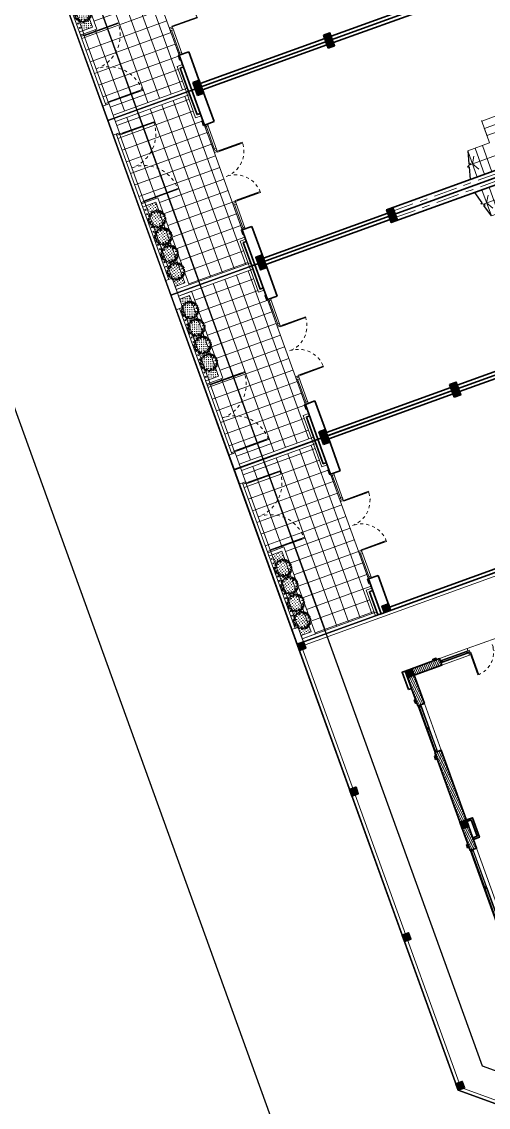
# Model space of a CAD drawing. Header units: millimetres. Extents: x 567980 to 569372, y 2065777 to 2066674.
# Drawn here: x 568686.57 to 568701.67, y 2066227.02 to 2066262.11 of the extents above; entities that cross this region are included whole.
import ezdxf

# ---------------------------------------------------------------- set-up
doc = ezdxf.new("R2010")
doc.units = ezdxf.units.MM
doc.linetypes.add('CENTER', pattern=[3, 1.5, -0.5, 0.5, -0.5])
doc.linetypes.add('HIDDEN2', pattern=[0.1875, 0.125, -0.0625])
for name, color, linetype, lineweight in [('A-CAY', 76, 'Continuous', 13), ('A-COT VACH', 2, 'Continuous', 35), ('A-CUA', 25, 'Continuous', 5), ('A-HATCH', 251, 'Continuous', 5), ('A-NET CAT', 214, 'Continuous', 30), ('A-NET THAY', 125, 'Continuous', 18), ('A-TRUC', 250, 'CENTER', 5), ('A-TUONG', 255, 'Continuous', 35), ('boDnv', 54, 'Continuous', 25)]:
    doc.layers.add(name, color=color, linetype=linetype, lineweight=lineweight)
for name, color, linetype in [('ChiaLo', 128, 'CENTER'), ('datOlienke', 42, 'Continuous'), ('LogDg', 7, 'Continuous'), ('LoLK', 6, 'Continuous'), ('ViaHeS', 32, 'Continuous')]:
    doc.layers.add(name, color=color, linetype=linetype)
doc.styles.add('rms', font='romans.shx', dxfattribs={"width": 0.7, "bigfont": 'vns.shx'})
doc.linetypes.add('ADL', pattern='A,0.125,-0.15,["++",rms,S=0.5,R=0,X=0,Y=-0.2245],-1.35,1.125', length=2.75)
pattern_1 = [(45.000061, (-291.638894, 680.583354), (-0.039774799, 0.039774714), [])]

# ---------------------------------------------------------------- blocks, each defined once
blk = doc.blocks.new('NEN')
at = {"layer": 'boDnv', "color": 10, "linetype": 'ADL', "ltscale": 0.25}
blk.add_lwpolyline([(9.135, -145.213), (3.993, -143.345), (-37.434, -28.806), (-34.864, -22.833), (-8.048, -11.144), (-2.559, -13.506), (37.289, -123.679), (34.915, -130.214)], close=True, dxfattribs=at)
at = {"layer": 'ChiaLo', "ltscale": 5}
for points in [[(-8.126, -112.78), (29.49, -99.175)], [(-6.085, -118.422), (31.53, -104.817)], [(-4.044, -124.065), (33.571, -110.46)], [(-2.003, -129.707), (35.612, -116.102)]]:
    blk.add_lwpolyline(points, dxfattribs=at)
at = {"layer": 'datOlienke'}
blk.add_lwpolyline([(9.234, -146.312), (3.211, -144.125), (-38.509, -28.774), (-35.626, -22.074), (-8.05, -10.054), (-1.766, -12.758), (38.353, -123.68), (35.731, -130.896)], close=True, dxfattribs=at)
at = {"layer": 'LogDg'}
blk.add_lwpolyline([(-9.552, -7.434), (-39.866, -20.643, 0.395629), (-44.194, -30.698), (-2.582, -145.746, 0.467936), (8.964, -149.94), (37.955, -133.073, 0.362457), (41.455, -123.437), (1.167, -12.047, 0.433046)], format="xyb", close=True, dxfattribs=at)
at = {"layer": 'LoLK'}
for points in [[(8.641, -100.335), (-10.166, -107.138), (-8.126, -112.78), (10.682, -105.978)], [(10.682, -105.978), (-8.126, -112.78), (-6.085, -118.422), (12.723, -111.62)], [(14.764, -117.262), (12.723, -111.62), (-6.085, -118.422), (-4.044, -124.065)], [(14.764, -117.262), (-4.044, -124.065), (-2.003, -129.707), (16.804, -122.904)], [(8.341, -125.966), (-2.003, -129.707), (3.211, -144.125), (9.234, -146.312), (14.576, -143.204)]]:
    blk.add_lwpolyline(points, close=True, dxfattribs=at)
at = {"layer": 'ViaHeS'}
blk.add_lwpolyline([(9.234, -146.312), (3.211, -144.125), (-38.509, -28.774), (-35.626, -22.074), (-8.05, -10.054), (-1.766, -12.758), (38.353, -123.68), (35.731, -130.896)], close=True, dxfattribs=at)
blk = doc.blocks.new('NEN I02')
at = {"layer": 'datOlienke'}
blk.add_lwpolyline([(4.105, 4.919), (0, 0), (-122.664, 0), (-127.984, 4.99), (-129.908, 35.01), (-125.228, 40), (-7.274, 40), (-1.379, 35.081)], close=True, dxfattribs=at)
at = {"layer": 'LoLK'}
for points in [[(-39.332, 20), (-39.332, 0), (-33.332, 0), (-33.332, 20)], [(-33.332, 20), (-33.332, 0), (-27.332, 0), (-27.332, 20)], [(-21.332, 20), (-27.332, 20), (-27.332, 0), (-21.332, 0)], [(-21.332, 20), (-21.332, 0), (-15.332, 0), (-15.332, 20)], [(-15.332, 11), (-15.332, 0), (0, 0), (4.105, 4.919), (3, 11)]]:
    blk.add_lwpolyline(points, close=True, dxfattribs=at)
blk = doc.blocks.new('cot 220')
at = {"layer": 'A-COT VACH'}
h = blk.add_hatch(color=256, dxfattribs=at)
h.dxf.hatch_style = 1
h.paths.add_polyline_path([(110, 110), (-110, 110), (-110, -110), (110, -110)])
blk.add_lwpolyline([(-110, -110), (110, -110), (110, 110), (-110, 110)], close=True, dxfattribs=at)
blk = doc.blocks.new('CI1')
at = {"layer": 'A-NET THAY'}
for points in [[(0, 16332), (0, 18332), (-11000, 18332), (-11000, 3000), (-6081, -1106), (0, 0), (0, 3049)], [(-110, 16332), (-110, 18222), (-10890, 18222), (-10890, 3051), (-6050, -988), (-110, 92), (-110, 3049)]]:
    blk.add_lwpolyline(points, dxfattribs=at)
at = {"layer": 'A-COT VACH'}
for p in [(-10890, 18222), (-10890, 13222), (-10890, 8222), (-10890, 3110)]:
    blk.add_blockref('cot 220', p, dxfattribs=at)
blk = doc.blocks.new('*U384')
at = {"layer": 'A-CUA', "color": 32}
for points in [[(60, -40), (45, -40), (45, -18), (0, -18), (0, -40), (0, -40), (0, -82), (0, -82), (0, -103), (45, -103), (45, -82), (60, -82)], [(30, -82), (60, -82), (60, -40), (30, -40)], [(793, -82), (763, -82), (763, -40), (793, -40)], [(823, -82), (808, -82), (808, -40), (823, -40), (823, -18), (778, -18), (778, -40), (793, -40), (793, -82), (778, -82), (778, -103), (823, -103)], [(808, -82), (838, -82), (838, -40), (808, -40)], [(1540, -40), (1555, -40), (1555, -18), (1600, -18), (1600, -40), (1600, -40), (1600, -82), (1600, -82), (1600, -103), (1555, -103), (1555, -82), (1540, -82)], [(1570, -82), (1540, -82), (1540, -40), (1570, -40)]]:
    blk.add_lwpolyline(points, close=True, dxfattribs=at)
at = {"layer": 'A-CUA', "color": 37, "lineweight": -2}
for points in [[(45, -18), (778, -18), (778, -40), (45, -40)], [(45, -82), (778, -82), (778, -103), (45, -103)], [(1555, -18), (823, -18), (823, -40), (1555, -40)], [(1555, -82), (823, -82), (823, -103), (1555, -103)]]:
    blk.add_lwpolyline(points, close=True, dxfattribs=at)
blk = doc.blocks.new('*U409')
at = {"layer": 'A-CUA', "color": 32}
for points in [[(60, -40), (45, -40), (45, -18), (0, -18), (0, -40), (0, -40), (0, -82), (0, -82), (0, -103), (45, -103), (45, -82), (60, -82)], [(30, -82), (60, -82), (60, -40), (30, -40)], [(1293, -82), (1263, -82), (1263, -40), (1293, -40)], [(1322, -82), (1307, -82), (1307, -40), (1322, -40), (1322, -18), (1277, -18), (1277, -40), (1293, -40), (1293, -82), (1277, -82), (1277, -103), (1322, -103)], [(1307, -82), (1337, -82), (1337, -40), (1307, -40)], [(2540, -40), (2555, -40), (2555, -18), (2600, -18), (2600, -40), (2600, -40), (2600, -82), (2600, -82), (2600, -103), (2555, -103), (2555, -82), (2540, -82)], [(2570, -82), (2540, -82), (2540, -40), (2570, -40)]]:
    blk.add_lwpolyline(points, close=True, dxfattribs=at)
at = {"layer": 'A-CUA', "color": 37, "lineweight": -2}
for points in [[(45, -18), (1277, -18), (1277, -40), (45, -40)], [(45, -82), (1277, -82), (1277, -103), (45, -103)], [(2555, -18), (1322, -18), (1322, -40), (2555, -40)], [(2555, -82), (1322, -82), (1322, -103), (2555, -103)]]:
    blk.add_lwpolyline(points, close=True, dxfattribs=at)
blk = doc.blocks.new('*U368')
at = {"layer": 'A-CUA', "color": 32}
for points in [[(60, -40), (45, -40), (45, -18), (0, -18), (0, -40), (0, -40), (0, -82), (0, -82), (0, -103), (45, -103), (45, -82), (60, -82)], [(30, -82), (60, -82), (60, -40), (30, -40)], [(890, -40), (905, -40), (905, -18), (950, -18), (950, -40), (950, -40), (950, -82), (950, -82), (950, -103), (905, -103), (905, -82), (890, -82)], [(920, -82), (890, -82), (890, -40), (920, -40)]]:
    blk.add_lwpolyline(points, close=True, dxfattribs=at)
at = {"layer": 'A-CUA', "color": 37, "lineweight": -2}
for points in [[(45, -18), (905, -18), (905, -40), (45, -40)], [(45, -82), (905, -82), (905, -103), (45, -103)]]:
    blk.add_lwpolyline(points, close=True, dxfattribs=at)
blk = doc.blocks.new('*U375')
for p, q in [((90, -100), (50, -100)), ((70, -100), (70, -917)), ((2043, -100), (2083, -100)), ((2063, -100), (2063, -917)), ((90, -917), (50, -917)), ((2043, -917), (2083, -917))]:
    blk.add_line(p, q)
for points in [[(0, 113), (60, 113), (60, 40), (50, 40), (50, 0), (0, 0)], [(50, 0), (90, 0), (90, -1017), (50, -1017)], [(2083, 0), (2043, 0), (2043, -1017), (2083, -1017)], [(2133, 113), (2073, 113), (2073, 40), (2083, 40), (2083, 0), (2133, 0)]]:
    blk.add_lwpolyline(points, close=True)
at = {"linetype": 'HIDDEN2'}
for centre, start, end in [((50, 0), 270, 0), ((2083, 0), 180, 270)]:
    blk.add_arc(centre, 1017, start, end, dxfattribs=at)
blk = doc.blocks.new('cum t1 dh i')
at = {"layer": 'A-HATCH'}
h = blk.add_hatch(dxfattribs=at)
h.set_pattern_fill('ANSI31', color=256, scale=0.45, angle=0.0001)
h.set_pattern_definition(pattern_1)
h.paths.add_polyline_path([(4.18, -2.007), (4.18, -2.227), (3.22, -2.227), (3.22, -3.207), (3, -3.207), (3, -2.007)])
h = blk.add_hatch(dxfattribs=at)
h.set_pattern_fill('ANSI31', color=256, scale=0.45, angle=0.0001)
h.set_pattern_definition(pattern_1)
h.paths.add_polyline_path([(3, -4.807), (3.22, -4.807), (3.22, -8.177), (3, -8.177)])
at = {"layer": 'A-NET THAY'}
blk.add_line((5.13, -2.007), (6.73, -2.007), dxfattribs=at)
for points in [[(5.13, -2.007), (4.18, -2.007), (4.18, -2.227), (5.13, -2.227)], [(3, -4.807), (3.22, -4.807), (3.22, -3.207), (3, -3.207)], [(3, -10.777), (3.22, -10.777), (3.22, -8.177), (3, -8.177)]]:
    blk.add_lwpolyline(points, close=True, dxfattribs=at)
at = {"layer": 'A-TUONG'}
for p, q in [((3, -4.807), (3.22, -4.807)), ((3.22, -8.177), (3, -8.177))]:
    blk.add_line(p, q, dxfattribs=at)
for points in [[(2.89, -2.607), (3, -2.607), (3, -2.007), (2.89, -2.007)], [(4.18, -2.007), (4.18, -2.227), (3.22, -2.227), (3.22, -3.207), (3, -3.207), (3, -2.007)], [(3.96, -2.007), (3.96, -1.957), (4.07, -1.957), (4.07, -2.007)], [(2.95, -2.987), (3, -2.987), (3, -3.097), (2.95, -3.097)], [(3, -4.807), (3.22, -4.807), (3.22, -8.177), (3, -8.177)], [(2.95, -4.917), (3, -4.917), (3, -5.027), (2.95, -5.027)], [(2.95, -7.957), (3, -7.957), (3, -8.067), (2.95, -8.067)]]:
    blk.add_lwpolyline(points, close=True, dxfattribs=at)
for points in [[(3.22, -7.207), (3.425, -7.207), (3.425, -7.877), (3.22, -7.877)], [(3.22, -7.262), (3.37, -7.262), (3.37, -7.822), (3.22, -7.822)]]:
    blk.add_lwpolyline(points, dxfattribs=at)
at = {"layer": 'A-COT VACH', "xscale": 0.001, "yscale": 0.001, "zscale": 0.001, "rotation": 6.109128234503596e-05}
for p in [(3.11, -2.117), (3.11, -7.317)]:
    blk.add_blockref('cot 220', p, dxfattribs=at)
at = {"layer": 'A-CUA', "xscale": 0.001, "yscale": 0.001, "zscale": 0.001}
for name, p, rotation in [('*U368', (4.18, -2.056), 6.109128234503596e-05), ('*U384', (3, -4.807), 90.00006109128235), ('*U409', (3, -10.777), 90.00006109128235)]:
    blk.add_blockref(name, p, dxfattribs=dict(at, rotation=rotation))
at = {"layer": 'A-CUA', "extrusion": (0, 0, -1), "xscale": -0.0007500000000000003, "yscale": 0.0007500000000000003, "zscale": -0.0007500000000000003, "rotation": 359.9999389087176}
blk.add_blockref('*U375', (-5.13, -2.159), dxfattribs=at)
at = {"layer": 'A-NET THAY', "xscale": 0.001, "yscale": 0.001, "zscale": 0.001}
blk.add_blockref('CI1', (11, -18.332), dxfattribs=at)
blk = doc.blocks.new('cot gia md a1')
at = {"layer": 'A-NET THAY'}
blk.add_lwpolyline([(880, 0), (880, -190), (0, -190), (0, -110)], dxfattribs=at)
at = {"layer": 'A-TUONG'}
blk.add_lwpolyline([(800, 0), (800, -110), (0, -110), (0, 0)], dxfattribs=at)
blk = doc.blocks.new('phao cua chinh mb a1')
at = {"layer": 'A-TUONG'}
blk.add_lwpolyline([(0, 0), (0, -30), (-150, -30), (-150, 0)], dxfattribs=at)
blk = doc.blocks.new('TRU CONG')
at = {"layer": 'A-NET THAY'}
blk.add_lwpolyline([(0, 0), (500, 0), (500, 220), (0, 220)], close=True, dxfattribs=at)
blk = doc.blocks.new('*U304')
for p, q in [((90, 1450), (50, 1450)), ((70, 100), (70, 1450)), ((3110, 1450), (3150, 1450)), ((3130, 100), (3130, 1450)), ((90, 100), (50, 100)), ((3110, 100), (3150, 100))]:
    blk.add_line(p, q)
for points in [[(50, 0), (90, 0), (90, 1550), (50, 1550)], [(3150, 0), (3110, 0), (3110, 1550), (3150, 1550)], [(0, -133), (60, -133), (60, -40), (50, -40), (50, 0), (0, 0)], [(3200, -133), (3140, -133), (3140, -40), (3150, -40), (3150, 0), (3200, 0)]]:
    blk.add_lwpolyline(points, close=True)
at = {"linetype": 'HIDDEN2'}
for centre, start, end in [((50, 0), 0, 90), ((3150, 0), 90, 180)]:
    blk.add_arc(centre, 1550, start, end, dxfattribs=at)
blk = doc.blocks.new('*U316')
at = {"layer": 'A-NET THAY'}
blk.add_lwpolyline([(-0.015, -0.015), (0.015, -0.015), (0.015, 0.015), (-0.015, 0.015)], close=True, dxfattribs=at)
blk = doc.blocks.new('*U317')
at = {"layer": 'A-NET THAY', "color": 0, "linetype": 'ByBlock', "lineweight": -2, "transparency": 16777216}
for p in [(0, 0), (0.15, 0), (0.3, 0), (0.45, 0), (0.6, 0), (0.75, 0), (0.9, 0), (1.05, 0), (1.2, 0), (1.35, 0), (1.5, 0), (1.65, 0), (1.8, 0), (1.95, 0), (2.1, 0), (2.25, 0)]:
    blk.add_blockref('*U316', p, dxfattribs=at)
blk = doc.blocks.new('mb-cay40')
at = {"color": 0, "linetype": 'ByBlock'}
for centre, radius, start, end in [((-427, 694), 54.1, 146.81507, 244.01934), ((-496, 675), 54.1, 326.81507, 64.01934), ((-300, 710), 100, 149.47372, 231.75859), ((-448, 683), 100, 329.47372, 51.75859), ((-231, 779), 98.1, 192.30595, 259.6849), ((-344, 662), 98.1, 12.30595, 79.6849), ((-136, 737), 62.9, 125.40933, 202.71009), ((-231, 764), 62.9, 305.40933, 22.71009), ((16, 684), 137, 133.81169, 194.30773), ((-211, 749), 137, 313.81169, 14.30773), ((113, 711), 137, 163.46423, 212.79056), ((-134, 676), 137, 343.46423, 32.79056), ((-767, 152), 75.6, 44.25765, 108.59266), ((-736, 277), 75.6, 224.25765, 288.59266), ((-743, 226), 96, 30.94824, 110.57839), ((-695, 365), 96, 210.94824, 290.57839), ((-787, 176), 111, 280.87616, 345.44791), ((-659, 40), 111, 100.87616, 165.44791), ((-690, -39), 87.4, 54.97446, 151.37923), ((-716, 74), 87.4, 234.97446, 331.37923), ((-680, 301), 102, 69.72014, 135.64891), ((-718, 468), 102, 249.72014, 315.64891), ((-654, 503), 44.2, 163.49335, 274.46973), ((-693, 471), 44.2, 343.49335, 94.46973), ((-638, 119), 83.9, 60.50948, 129.29199), ((-649, 257), 83.9, 240.50948, 309.29199), ((-542, 597), 98.1, 183.31893, 263.19037), ((-651, 494), 98.1, 3.31893, 83.19037), ((-620, 357), 75.8, 22.57231, 98.33354), ((-561, 461), 75.8, 202.57231, 278.33354), ((-554, 556), 69.9, 25.45365, 116.6852), ((-522, 648), 69.9, 205.45365, 296.6852), ((-390, 597), 66.9, 168.8066, 257.6391), ((-470, 545), 66.9, 348.8066, 77.6391), ((-148, 638), 79.7, 145.52479, 220.83273), ((-273, 631), 79.7, 325.52479, 40.83273), ((49, 562), 68.8, 103.89139, 198.90395), ((-33, 607), 68.8, 283.89139, 18.90395), ((138, 616), 80.6, 104.10036, 168.46502), ((40, 710), 80.6, 284.10036, 348.46502), ((230, 506), 141, 100.3005, 160.44765), ((72, 692), 141, 280.3005, 340.44765), ((213, 369), 79.6, 86.02822, 161.36976), ((143, 474), 79.6, 266.02822, 341.36976), ((159, -75), 77.3, 28.80716, 103.91988), ((208, 37), 77.3, 208.80716, 283.91988), ((260, 521), 76.9, 122.58173, 207.17999), ((150, 551), 76.9, 302.58173, 27.17999), ((243, 141), 78, 58.87476, 131.21352), ((232, 267), 78, 238.87476, 311.21352), ((320, 284), 110, 64.73526, 140.57812), ((282, 453), 110, 244.73526, 320.57812), ((314, -59), 90.4, 71.37117, 141.75354), ((272, 83), 90.4, 251.37117, 321.75354), ((300, 426), 53.5, 59.98145, 155.66759), ((278, 494), 53.5, 239.98145, 335.66759), ((293, 25), 97.6, 29.1952, 106.7189), ((350, 166), 97.6, 209.1952, 286.7189), ((359, 242), 79.1, 90.25287, 173.52208), ((280, 330), 79.1, 270.25287, 353.52208), ((344, 142), 53.6, 28.19814, 112.19179), ((371, 217), 53.6, 208.19814, 292.19179), ((-675, -123), 70, 71.81925, 140.08176), ((-707, -12), 70, 251.81925, 320.08176), ((-557, -163), 78, 113.47529, 203.45596), ((-660, -123), 78, 293.47529, 23.45596), ((-617, 21), 75, 267.17243, 337.23647), ((-551, -83), 75, 87.17243, 157.23647), ((-605, -147), 107, 271.63276, 352.02679), ((-496, -269), 107, 91.63276, 172.02679), ((-473, -294), 49.3, 76.54191, 193.47743), ((-509, -257), 49.3, 256.54191, 13.47743), ((-342, -221), 95.9, 122.88731, 186.72533), ((-489, -152), 95.9, 302.88731, 6.72533), ((-314, -281), 91.1, 159.11699, 230.36062), ((-457, -318), 91.1, 339.11699, 50.36062), ((-220, -348), 109, 122.11699, 201.72753), ((-379, -297), 109, 302.11699, 21.72753), ((-170, -364), 62.5, 129.74751, 206.0709), ((-267, -343), 62.5, 309.74751, 26.0709), ((-133, -236), 75.4, 148.78766, 221.59771), ((-253, -247), 75.4, 328.78766, 41.59771), ((-160, -372), 84.6, 5.31956, 80.41897), ((-61, -281), 84.6, 185.31956, 260.41897), ((100, -278), 148, 165.20711, 218.32175), ((-159, -332), 148, 345.20711, 38.32175), ((-19, -211), 70.3, 353.64998, 74.65145), ((70, -151), 70.3, 173.64998, 254.65145), ((110, -276), 64.3, 156.77542, 231.28797), ((11, -301), 64.3, 336.77542, 51.28797), ((113, -290), 96.7, 38.69621, 106.24154), ((162, -137), 96.7, 218.69621, 286.24154), ((133, -213), 116, 6.54869, 76.89113), ((275, -87), 116, 186.54869, 256.89113), ((243, -118), 50.7, 359.25572, 87.62866), ((296, -68), 50.7, 179.25572, 267.62866)]:
    blk.add_arc(centre, radius, start, end, dxfattribs=at)
blk = doc.blocks.new('*U310')
at = {"layer": 'A-CAY', "xscale": 0.0005, "yscale": 0.0005, "zscale": 0.0005, "rotation": 296.5718179110141}
blk.add_blockref('mb-cay40', (-0.044, -0.134), dxfattribs=at)
blk = doc.blocks.new('*U311')
at = {"layer": 'A-NET THAY', "color": 0, "linetype": 'ByBlock', "lineweight": -2, "transparency": 16777216}
for p in [(0, 0), (0.6, 0), (1.2, 0), (1.8, 0)]:
    blk.add_blockref('*U310', p, dxfattribs=at)
blk = doc.blocks.new('*U305')
for p, q in [((90, -100), (50, -100)), ((70, -100), (70, -1050)), ((2310, -100), (2350, -100)), ((2330, -100), (2330, -1050)), ((90, -1050), (50, -1050)), ((2310, -1050), (2350, -1050))]:
    blk.add_line(p, q)
for points in [[(0, 133), (60, 133), (60, 40), (50, 40), (50, 0), (0, 0)], [(2400, 133), (2340, 133), (2340, 40), (2350, 40), (2350, 0), (2400, 0)], [(50, 0), (90, 0), (90, -1150), (50, -1150)], [(2350, 0), (2310, 0), (2310, -1150), (2350, -1150)]]:
    blk.add_lwpolyline(points, close=True)
at = {"linetype": 'HIDDEN2'}
for centre, start, end in [((50, 0), 270, 0), ((2350, 0), 180, 270)]:
    blk.add_arc(centre, 1150, start, end, dxfattribs=at)
blk = doc.blocks.new('*U303')
at = {"ltscale": 10}
for p, q in [((900, 0), (0, 0)), ((855, -60), (45, -60)), ((855, -100), (45, -100))]:
    blk.add_line(p, q, dxfattribs=at)
for points in [[(0, -100), (45, -100), (45, -60), (60, -60), (60, 0), (0, 0)], [(900, -100), (855, -100), (855, -60), (840, -60), (840, 0), (900, 0)]]:
    blk.add_lwpolyline(points, close=True, dxfattribs=at)
blk = doc.blocks.new('MBT1 A1')
at = {"layer": 'A-HATCH'}
h = blk.add_hatch(dxfattribs=at)
h.set_pattern_fill('SQRTMPLT', color=256, scale=0.4, pattern_type=2)
h.set_pattern_definition([(6e-15, (-410.51707, -66.48982), (-3e-17, 0.4), []), (90, (-410.51707, -66.48982), (-0.4, 0), [])])
h.paths.add_polyline_path([(5.89, -17.3), (5.12, -17.3), (5.12, -17.11), (4.95, -17.11), (4.95, -17.14), (4.8, -17.14), (4.8, -17.11), (1.2, -17.11), (1.2, -17.14), (1.05, -17.14), (1.05, -17.11), (0.88, -17.11), (0.88, -17.3), (0.11, -17.3), (0.11, -19.33), (3.1, -19.33), (3.1, -19.78), (3.1, -19.89), (5.5, -19.89), (5.5, -19.78), (5.89, -19.78)])
at = {"layer": 'A-HATCH', "true_color": 0x46cb3a}
h = blk.add_hatch(dxfattribs=at)
h.set_pattern_fill('CROSS', color=95, scale=0.2, angle=-63.4282, double=1)
h.set_pattern_definition([(296.571818, (-410.51707, -66.48982), (0.0670846797, -0.022352757), [0.025, -0.075]), (26.571818, (-410.522656, -66.50659), (0.022352757, 0.0670846797), [0.025, -0.075])])
h.paths.add_polyline_path([(2.99, -19.44), (0.22, -19.44), (0.22, -19.78), (2.99, -19.78)])
at = {"layer": 'A-NET CAT'}
blk.add_lwpolyline([(1.12, -9.38), (0.717, -9.488), (0.704, -9.439), (0.633, -9.562), (0.62, -9.514), (0.22, -9.621)], dxfattribs=at)
at = {"layer": 'A-NET THAY', "ltscale": 100}
for p, q in [((1.37, -8.63), (1.37, -7.73)), ((1.62, -8.63), (1.62, -7.73)), ((1.12, -8.63), (1.12, -9.38)), ((1.62, -8.63), (1.12, -8.63)), ((1.87, -8.63), (1.37, -8.63)), ((1.12, -8.88), (0.22, -8.88)), ((1.12, -9.13), (0.22, -9.13)), ((1.12, -9.38), (0.22, -9.38))]:
    blk.add_line(p, q, dxfattribs=at)
at = {"layer": 'A-NET THAY', "color": 251, "ltscale": 10}
blk.add_line((0.67, -9.498), (0.67, -8.18), dxfattribs=at)
at = {"layer": 'A-NET THAY'}
for p, q in [((1.2, -17.11), (4.8, -17.11)), ((0.5, -20), (5.5, -20)), ((3.1, -19.89), (5.5, -19.89))]:
    blk.add_line(p, q, dxfattribs=at)
at = {"layer": 'A-NET THAY', "ltscale": 100}
blk.add_lwpolyline([(1.87, -8.63), (1.87, -7.73), (1.84, -7.73)], dxfattribs=at)
at = {"layer": 'A-NET THAY', "ltscale": 10}
blk.add_lwpolyline([(0.446, -9.25), (0.67, -9.38), (0.894, -9.25)], dxfattribs=at)
at = {"layer": 'A-NET THAY'}
for points in [[(0, -19.78), (0, -17.22), (0.11, -17.22), (0.11, -19.78)], [(6, -19.78), (6, -17.22), (5.89, -17.22), (5.89, -19.78)], [(0.11, -19.78), (3.1, -19.78), (3.1, -19.33), (0.11, -19.33)], [(0.5, -19.89), (3.1, -19.89), (3.1, -19.78), (0.5, -19.78)], [(2.99, -19.89), (3.1, -19.89), (3.1, -19.78), (2.99, -19.78)]]:
    blk.add_lwpolyline(points, close=True, dxfattribs=at)
blk.add_lwpolyline([(2.99, -19.78), (2.99, -19.44), (0.22, -19.44), (0.22, -19.78)], dxfattribs=at)
at = {"layer": 'A-NET THAY', "ltscale": 100}
for p in [(1.37, -8.63), (1.37, -8.63), (1.62, -8.63), (1.62, -8.63), (1.87, -8.63), (1.87, -8.63)]:
    blk.add_point(p, dxfattribs=at)
at = {"layer": 'A-TRUC', "ltscale": 0.5}
for p, q in [((0.11, -16.89), (0.11, -2.11)), ((5.89, -16.89), (5.89, -2.11))]:
    blk.add_line(p, q, dxfattribs=at)
at = {"layer": 'A-TUONG'}
for p, q in [((0, -17.11), (0, -2)), ((6, -17.11), (6, -2)), ((5.89, -12.28), (5.89, -2.22)), ((0.22, -12.5), (0.22, -7.73)), ((0.22, -12.5), (0.11, -12.5)), ((0.11, -16.78), (0.11, -12.5)), ((5.89, -16.78), (5.89, -12.5)), ((0.11, -16.78), (1.2, -16.78)), ((1.2, -17.11), (1.2, -16.78)), ((5.89, -16.78), (4.8, -16.78)), ((4.8, -17.11), (4.8, -16.78)), ((0, -17.11), (1.2, -17.11)), ((4.8, -17.11), (6, -17.11))]:
    blk.add_line(p, q, dxfattribs=at)
blk.add_lwpolyline([(5.78, -12.5), (6, -12.5), (6, -12.28), (5.78, -12.28)], close=True, dxfattribs=at)
at = {"layer": 'A-COT VACH', "xscale": 0.001, "yscale": 0.001, "zscale": 0.001}
for p in [(0.11, -12.39), (5.89, -12.39), (0.11, -16.89), (5.89, -16.89)]:
    blk.add_blockref('cot 220', p, dxfattribs=at)
at = {"layer": 'A-CUA', "extrusion": (0, 0, -1), "xscale": 0.0007500000000000045, "yscale": 0.0007500000000000045, "zscale": -0.0007500000000000046, "rotation": 179.9999363377021}
blk.add_blockref('*U305', (-2.1, -17.01), dxfattribs=at)
at = {"layer": 'A-CUA', "yscale": 0.001, "zscale": 0.001, "rotation": 6.366229791333411e-05}
for p, xscale in [((1.2, -17.01), 0.001), ((4.8, -17.01), -0.001)]:
    blk.add_blockref('*U303', p, dxfattribs=dict(at, xscale=xscale))
at = {"layer": 'A-CUA', "extrusion": (0, 0, -1), "xscale": -0.0007500000000000044, "yscale": 0.0007500000000000044, "zscale": -0.0007500000000000044}
blk.add_blockref('*U304', (-3.1, -19.78), dxfattribs=at)
at = {"layer": 'A-NET THAY', "yscale": 0.001, "zscale": 0.001}
for name, p, xscale in [('cot gia md a1', (0, -17.11), 0.001), ('phao cua chinh mb a1', (1.2, -17.11), 0.001), ('phao cua chinh mb a1', (4.8, -17.11), -0.001), ('cot gia md a1', (6, -17.11), -0.001), ('TRU CONG', (0, -20), 0.001), ('TRU CONG', (6, -20), -0.001)]:
    blk.add_blockref(name, p, dxfattribs=dict(at, xscale=xscale))
at = {"layer": 'A-NET THAY'}
for name, p in [('*U311', (0.67, -19.587)), ('*U317', (0.62, -19.835))]:
    blk.add_blockref(name, p, dxfattribs=at)
blk = doc.blocks.new('MBT1 IO2')
at = {"layer": 'LoLK'}
for p in [(-39.332, 20), (-27.332, 20)]:
    blk.add_blockref('MBT1 A1', p, dxfattribs=at)
at = {"layer": 'LoLK', "xscale": -1}
for p in [(-27.332, 20), (-15.332, 20)]:
    blk.add_blockref('MBT1 A1', p, dxfattribs=at)
at = {"layer": 'LoLK', "rotation": 89.99993890871768}
blk.add_blockref('cum t1 dh i', (-15.332, -0.001), dxfattribs=at)
at = {"layer": 'LoLK'}
blk.add_blockref('NEN I02', (0, 0), dxfattribs=at)
blk = doc.blocks.new('CUM CONG A10.9.9.1.8')
at = {"layer": 'A-NET THAY', "xscale": 0.001, "yscale": 0.001, "zscale": 0.001}
blk.add_blockref('CI1', (11, -18.332), dxfattribs=at)
blk = doc.blocks.new('MB CONG KHU A')
at = {"layer": 'LoLK', "rotation": 19.88421774950428}
blk.add_blockref('CUM CONG A10.9.9.1.8', (-49.402, 1.343), dxfattribs=at)

msp = doc.modelspace()

# ---------------------------------------------------------------- block references
at = {"layer": 'boDnv'}
msp.add_blockref('NEN', (568697.481, 2066371.697), dxfattribs=at)

# ---------------------------------------------------------------- next in the draw order: block references
at = {"layer": 'LoLK', "rotation": 289.8842788556047}
msp.add_blockref('MBT1 IO2', (568700.692, 2066227.573), dxfattribs=at)

# ---------------------------------------------------------------- next in the draw order: block references
at = {"layer": 'LoLK'}
msp.add_blockref('MB CONG KHU A', (568744.879, 2066240.648), dxfattribs=at)

doc.saveas('drawing.dxf')
